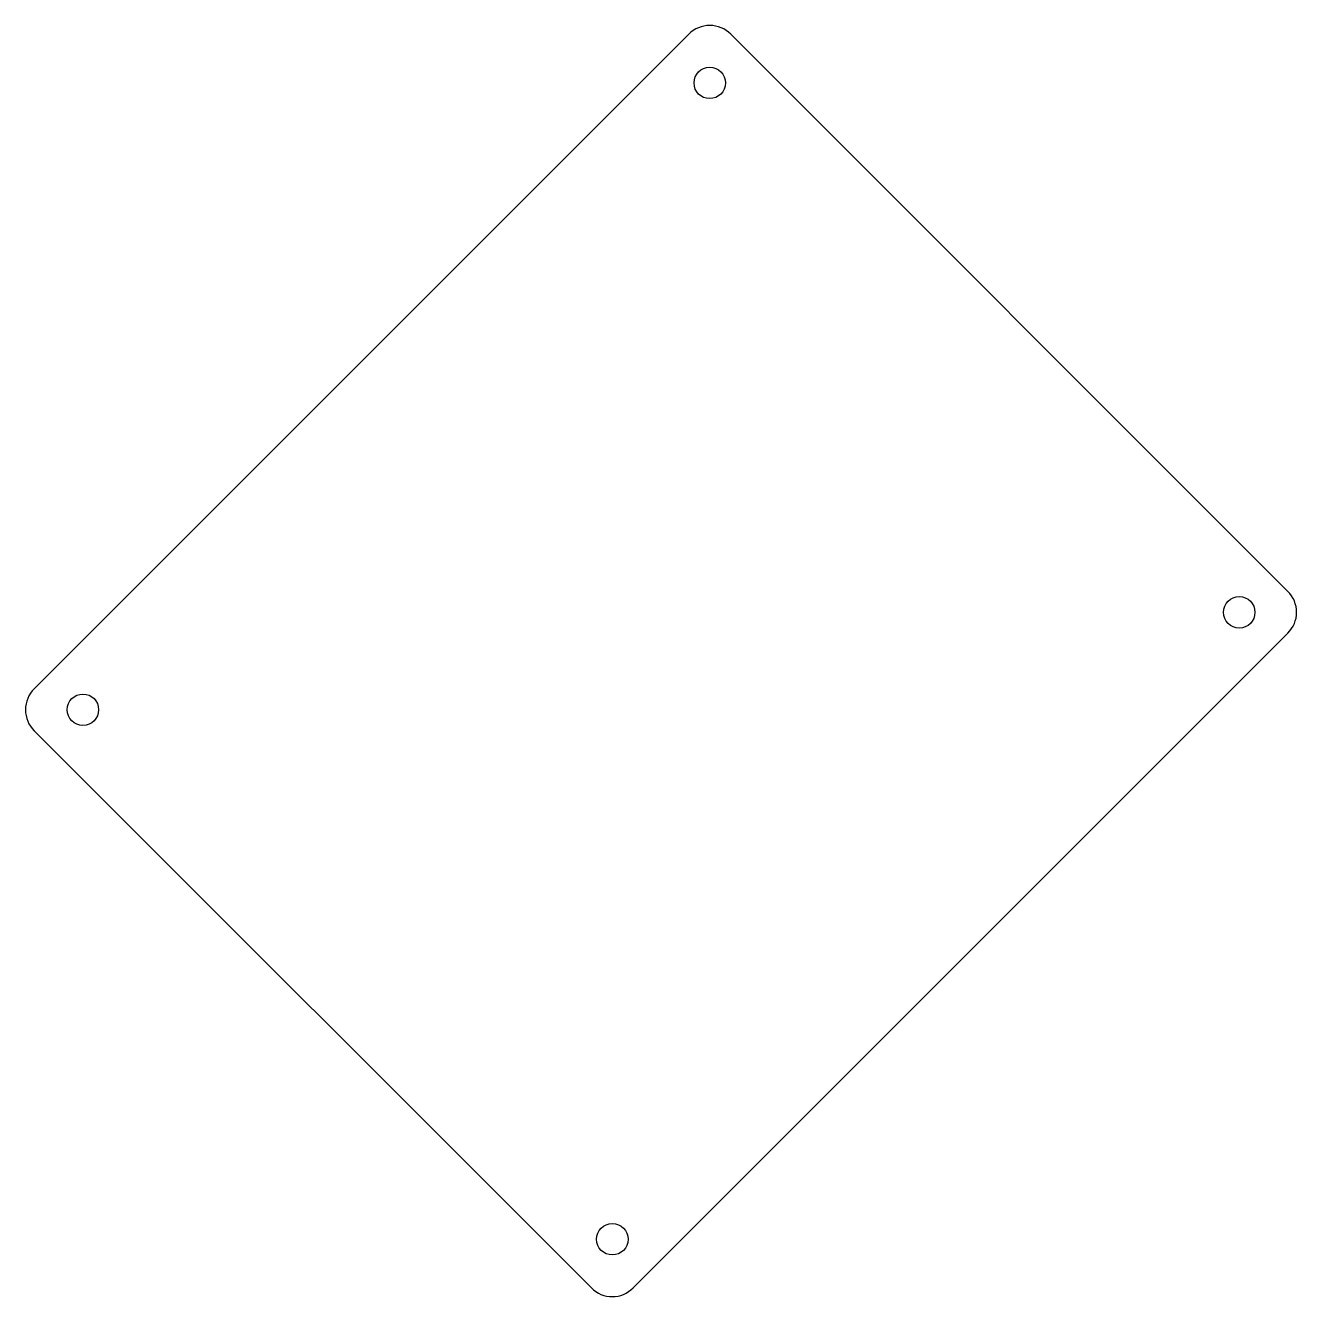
# Model space of a CAD drawing. Header units: millimetres. Extents: x -81 to 48, y 86 to 215.
import ezdxf

# ---------------------------------------------------------------- set-up
doc = ezdxf.new("R2010")
doc.units = ezdxf.units.MM
doc.layers.get('0').update_dxf_attribs({"linetype": 'CONTINUOUS'})

msp = doc.modelspace()

# ---------------------------------------------------------------- linework, layer by layer
msp.add_lwpolyline([(-79.9, 147.79, 0.414214), (-79.9, 143.54), (-23.33, 86.97, 0.414214), (-19.09, 86.97), (47.38, 153.44, 0.414214), (47.38, 157.68), (-9.19, 214.25, 0.414214), (-13.44, 214.25)], format="xyb", close=True)
for centre in [(-11.31, 209.3), (42.43, 155.56), (-74.95, 145.66), (-21.21, 91.92)]:
    msp.add_circle(centre, 1.6)

doc.saveas('drawing.dxf')
